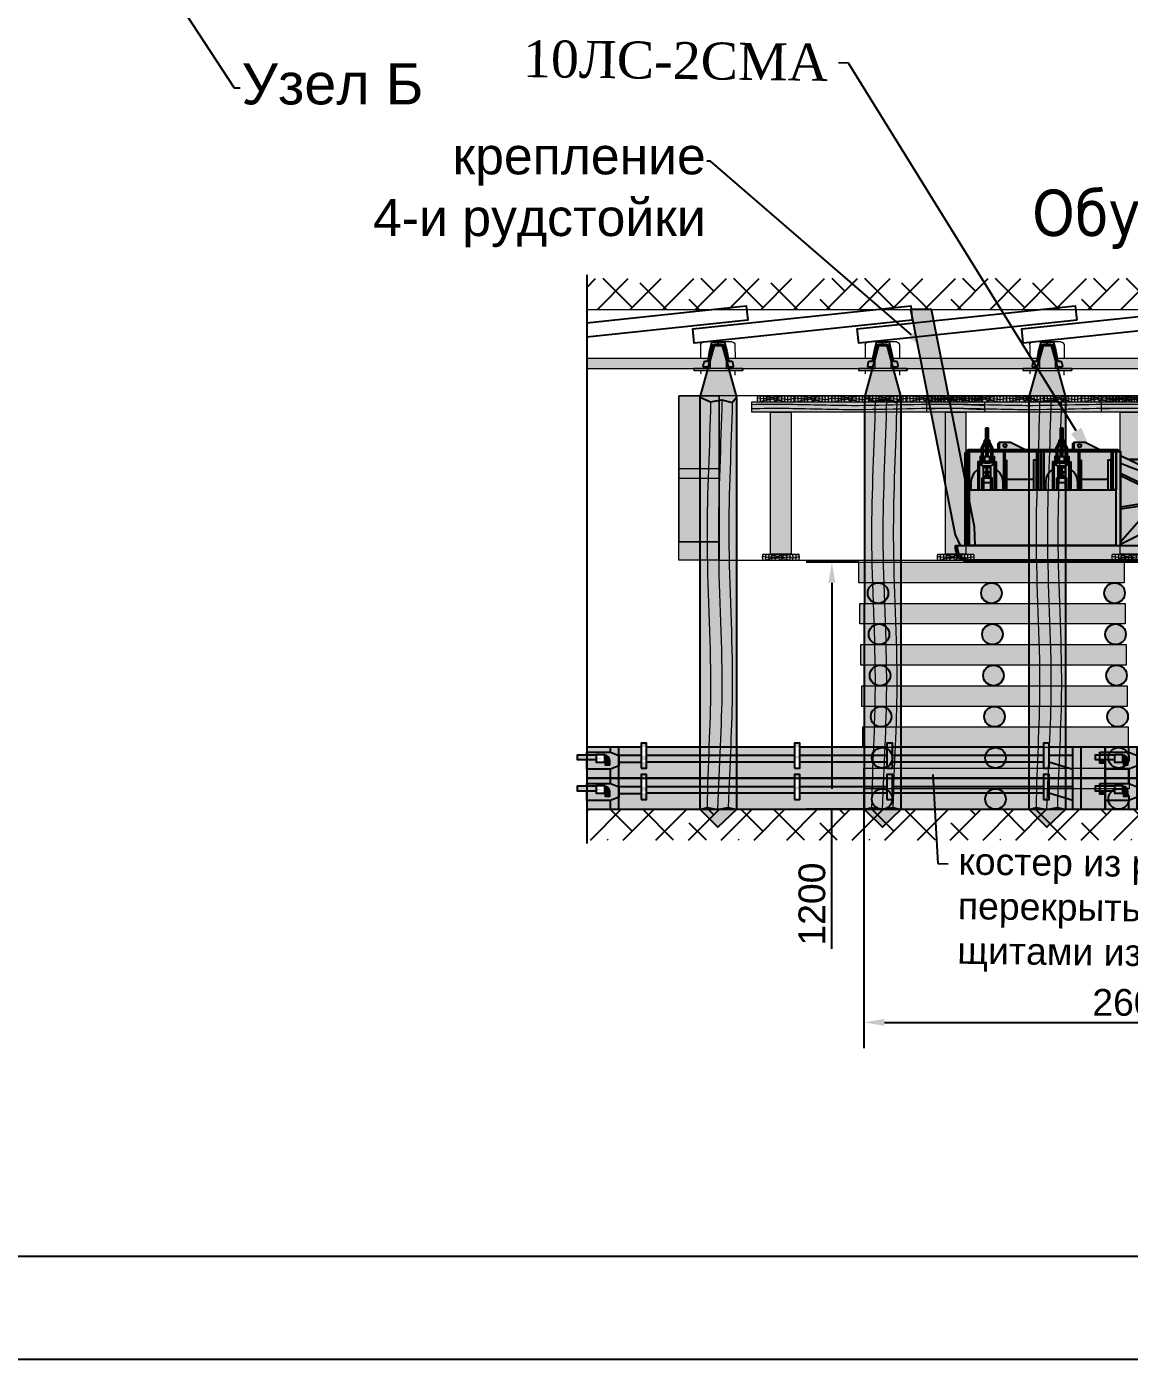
# Model space of a CAD drawing. Header units: inches. Extents: x 523 to 1492, y 69 to 539.
# Drawn here: x 706.3 to 759.9, y 90.3 to 155 of the extents above; entities that cross this region are included whole.
import ezdxf
from ezdxf import colors
from ezdxf.entities.mleader import LeaderData, LeaderLine
from ezdxf.math import Vec2, Vec3

# ---------------------------------------------------------------- set-up
doc = ezdxf.new("R2010")
doc.units = ezdxf.units.IN
doc.header["$MEASUREMENT"] = 0
doc.linetypes.add('ACAD_ISO10W100', pattern=[18, 12, -3, 0, -3])
doc.styles.get("Standard").update_dxf_attribs({"font": 'arial.ttf'})
doc.styles.add('стиль', font='tahoma.ttf')
doc.dimstyles.new('ISO-25', dxfattribs={"dimtxt": 2.5, "dimasz": 2.5, "dimexe": 1.25, "dimexo": 0, "dimtad": 1, "dimdec": 0, "dimtxsty": 'Standard', "dimcen": 2.5, "dimadec": 0, "dimazin": 0, "dimtfac": 1, "dimtdec": 0, "dimtmove": 0, "dimatfit": 3, "dimfxl": 0, "dimarcsym": 0})

# ---------------------------------------------------------------- blocks, each defined once
blk = doc.blocks.new('Доска S - 180')
at = {"linetype": 'ByBlock', "lineweight": 15}
h = blk.add_hatch(color=254, dxfattribs=at)
edge = h.paths.add_edge_path()
edge.add_line((1818.906, -3796.897), (1820.681, -3796.897))
edge.add_arc((1819.794, -3797.047), 0.9, -9.59407, 9.59407, ccw=False)
edge.add_line((1820.681, -3797.197), (1818.906, -3797.197))
edge.add_arc((1819.794, -3797.047), 0.9, 170.40593, 189.59407, ccw=False)
at = {"color": 7, "linetype": 'ByBlock', "lineweight": 15}
for p, q in [((1818.906, -3796.897), (1820.681, -3796.897)), ((1818.906, -3797.197), (1820.681, -3797.197))]:
    blk.add_line(p, q, dxfattribs=at)
for points in [[(1818.895, -3796.992), (1819.11, -3797.038), (1819.292, -3797.021), (1819.492, -3797.047), (1819.794, -3797.047), (1819.897, -3797.06), (1820.095, -3797.035), (1820.386, -3797.078), (1820.693, -3797.016)], [(1820.223, -3796.897), (1820.116, -3796.94), (1819.952, -3796.97), (1819.855, -3797.025), (1819.794, -3797.047), (1819.661, -3797.072), (1819.546, -3797.103), (1819.341, -3797.092), (1819.206, -3797.152), (1819.058, -3797.197)], [(1819.238, -3796.897), (1819.398, -3796.949), (1819.641, -3796.991), (1819.794, -3797.047), (1819.909, -3797.109), (1820.05, -3797.135), (1820.224, -3797.195)]]:
    blk.add_lwpolyline(points, dxfattribs=at)
blk.add_circle((1819.794, -3797.047), 0.104, dxfattribs=at)
for radius, start, end in [(0.9, 170.40593, 189.59407), (0.751, 168.48065, 191.51935), (0.593, 165.35276, 194.64724), (0.455, 160.74033, 199.25967), (0.302, 150.211, 209.789), (0.302, 330.211, 29.789), (0.455, 340.74033, 19.25967), (0.593, 345.35276, 14.64724), (0.751, 348.48065, 11.51935), (0.9, 350.40593, 9.59407)]:
    blk.add_arc((1819.794, -3797.047), radius, start, end, dxfattribs=at)
blk = doc.blocks.new('Стойка 100 - 690')
at = {"linetype": 'ByBlock', "lineweight": 15}
blk.add_hatch(color=252, dxfattribs=at).paths.add_polyline_path([(1818.197, -3816.387), (1819.197, -3816.387), (1819.197, -3823.287), (1818.197, -3823.287)])
at = {"color": 7, "linetype": 'ByBlock', "lineweight": 15}
blk.add_lwpolyline([(1818.197, -3816.387), (1819.197, -3816.387), (1819.197, -3823.287), (1818.197, -3823.287), (1818.197, -3816.387)], dxfattribs=at)
blk = doc.blocks.new('Ш.Брус 1.1м')
at = {"linetype": 'ByBlock', "lineweight": 15}
blk.add_hatch(color=253, dxfattribs=at).paths.add_polyline_path([(1947.301, -3883.717), (1958.609, -3883.717), (1958.609, -3884.217), (1947.301, -3884.217)])
at = {"color": 7, "linetype": 'ByBlock', "lineweight": 15}
blk.add_lwpolyline([(1947.301, -3883.717), (1958.609, -3883.717), (1958.609, -3884.217), (1947.301, -3884.217)], close=True, dxfattribs=at)
for points in [[(1947.301, -3883.837), (1947.836, -3883.832), (1949.443, -3883.815), (1952.87, -3883.956), (1956.104, -3883.764), (1958.268, -3883.867), (1958.609, -3883.884)], [(1947.301, -3884.035), (1947.836, -3884.029), (1949.443, -3884.013), (1952.87, -3884.154), (1956.104, -3883.962), (1958.268, -3884.065), (1958.609, -3884.081)]]:
    blk.add_open_spline(points, degree=3, knots=[0, 0, 0, 0, 1.604, 4.82107, 10.284551, 11.308034, 11.308034, 11.308034, 11.308034], dxfattribs=at)
blk = doc.blocks.new('Дорожка')
at = {"color": 7, "linetype": 'ByBlock', "lineweight": 15}
for name, p in [('Доска S - 180', (128.661, -86.52)), ('Доска S - 180', (130.487, -86.52)), ('Доска S - 180', (132.287, -86.52)), ('Доска S - 180', (134.112, -86.52)), ('Доска S - 180', (135.937, -86.52)), ('Доска S - 180', (137.762, -86.52)), ('Ш.Брус 1.1м', (0, 0)), ('Стойка 100 - 690', (130.008, -67.83)), ('Стойка 100 - 690', (138.508, -67.83)), ('Доска S - 180', (128.911, -94.22)), ('Доска S - 180', (137.411, -94.22))]:
    blk.add_blockref(name, p, dxfattribs=at)
blk = doc.blocks.new('Уголь')
at = {"linetype": 'ByBlock', "lineweight": 15}
for color, points in [(7, [(1943.499, -3883.417), (1945.455, -3883.417), (1945.455, -3891.417), (1943.499, -3891.417)]), (0, [(1943.499, -3883.417), (1945.455, -3883.417), (1945.455, -3886.965), (1943.499, -3886.965)]), (0, [(1943.499, -3887.417), (1945.455, -3887.417), (1945.455, -3890.512), (1943.499, -3890.512)])]:
    blk.add_hatch(color=color, dxfattribs=at).paths.add_polyline_path(points)
at = {"color": 7, "linetype": 'ByBlock', "lineweight": 15}
for points in [[(1945.455, -3883.417), (1943.499, -3883.417), (1943.499, -3890.512), (1945.455, -3890.512)], [(1943.499, -3883.417), (1945.455, -3883.417), (1945.455, -3891.417), (1943.499, -3891.417)], [(1943.499, -3883.417), (1945.455, -3883.417), (1945.455, -3886.965), (1943.499, -3886.965)], [(1943.499, -3887.417), (1945.455, -3887.417), (1945.455, -3890.512), (1943.499, -3890.512)]]:
    blk.add_lwpolyline(points, close=True, dxfattribs=at)
blk = doc.blocks.new('Низ окно лавы в штреке')
at = {"color": 7, "linetype": 'ByBlock', "lineweight": 15}
blk.add_lwpolyline([(2069.868, -3813.028), (2005.964, -3813.028), (2005.964, -3821.028), (2069.868, -3821.028)], dxfattribs=at)
for name, p in [('Уголь', (60.509, 70.389)), ('Дорожка', (60.259, 70.389)), ('Доска S - 180', (197.42, -16.131)), ('Доска S - 180', (199.245, -16.131)), ('Доска S - 180', (201.045, -16.131)), ('Доска S - 180', (202.871, -16.131)), ('Доска S - 180', (204.696, -16.131)), ('Доска S - 180', (205.92, -16.131)), ('Доска S - 180', (206.521, -16.131)), ('Ш.Брус 1.1м', (68.759, 70.389)), ('Ш.Брус 1.1м', (77.259, 70.389)), ('Стойка 100 - 690', (198.767, 2.559)), ('Стойка 100 - 690', (207.267, 2.559)), ('Доска S - 180', (197.67, -23.831)), ('Доска S - 180', (206.17, -23.831)), ('Доска S - 180', (206.17, -23.831))]:
    blk.add_blockref(name, p, dxfattribs=at)
blk = doc.blocks.new('ско670')
for points in [[(109432.7, 1422.7), (110004.9, 1564.9), (110017, 1516.4), (109444.8, 1374)], [(109304, 1390.7), (109876.3, 1532.9), (109888.3, 1484.4), (109316.1, 1342)]]:
    blk.add_hatch(color=7).paths.add_polyline_path(points)
at = {"lineweight": 15}
blk.add_hatch(color=7, dxfattribs=at).paths.add_polyline_path([(109165.6, 1294.3), (109163.3, 1303.8), (109393.9, 1361.4), (109396.3, 1352)])
for p, q in [((109304, 1390.7), (110005.2, 1565.1)), ((110005.2, 1565.1), (110017.3, 1516.4)), ((109316.1, 1342), (110017.3, 1516.5)), ((109311.4, 1474.8), (109178.4, 1441.6)), ((109329.6, 1463.9), (109345.3, 1401.1)), ((109393.9, 1361.4), (109163.3, 1303.8)), ((109167.5, 1423.4), (109183.2, 1360.6)), ((109304, 1390.7), (109316.1, 1342)), ((109163.3, 1303.8), (109165.6, 1294.3)), ((109165.6, 1294.3), (109396.3, 1352)), ((109197.8, 1302.4), (109201.8, 1286.5)), ((109360.1, 1340), (109364.2, 1321.7))]:
    blk.add_line(p, q, dxfattribs=at)
at = {"color": 7, "linetype": 'ACAD_ISO10W100'}
blk.add_line((109396.3, 1352), (109394.1, 1361.5), dxfattribs=at)
at = {"lineweight": 15, "extrusion": (0, 0, -1)}
for centre, major_axis, start_param, end_param in [((109182.1, 1427.1), (-12.3, 8.5), 5.43291, 7.003706), ((109315, 1460.3), (8.5, 12.3), -0.850275, 0.720521)]:
    blk.add_ellipse(centre, major_axis=major_axis, ratio=1, start_param=start_param, end_param=end_param, dxfattribs=at)
blk = doc.blocks.new('СВП')
at = {"color": 0}
blk.add_line((95935.3, -86122.5), (95935.3, -86100.2), dxfattribs=at)
blk.add_lwpolyline([(95882.7, -85996.1), (95869.9, -85996.1, 0.472988), (95865.5, -86001.5), (95869.3, -86020.7, 0.357785), (95873.7, -86024.4), (95883.9, -86024.4, -0.35919), (95888.3, -86028), (95897.5, -86075.5, 0.01414), (95897.5, -86075.8), (95907.6, -86115.7, 0.343306), (95912, -86119.1), (95964.4, -86119.1, 0.342909), (95968.7, -86115.7), (95979.4, -86073.7), (95988.4, -86028.3, -0.358206), (95992.8, -86024.7), (96002.9, -86024.7, 0.354907), (96007.3, -86021.1), (96011.3, -86001.9, 0.476116), (96007, -85996.5), (95994.1, -85996.5, 0.357522), (95986.2, -86003), (95971.9, -86074.4), (95964.8, -86100.4, -0.338079), (95957, -86106.3), (95919.5, -86106.3, -0.340005), (95911.6, -86100.3), (95904.8, -86074.6, -0.016215), (95904.7, -86074.3), (95890.6, -86002.6, 0.358196)], format="xyb", close=True, dxfattribs=at)
blk = doc.blocks.new('Рама смеш.крепи')
at = {"linetype": 'ByBlock', "lineweight": 15}
blk.add_hatch(color=7, dxfattribs=at).paths.add_polyline_path([(29.788, 275.042), (30.164, 275.042), (30.858, 272.533), (30.858, 252.495), (29.958, 251.631), (29.09, 252.495), (29.098, 272.533)])
at = {"color": 22}
for points in [[(29.788, 275.042), (30.164, 275.042), (30.858, 272.533), (30.858, 252.495), (29.958, 251.631), (29.09, 252.495), (29.098, 272.533), (29.788, 275.042), (29.788, 275.042)], [(29.098, 272.533), (29.601, 272.302), (30.152, 272.399), (30.655, 272.279), (30.858, 272.533)], [(29.09, 252.495), (29.428, 252.578), (29.941, 252.495), (30.464, 252.593), (30.858, 252.495)]]:
    blk.add_lwpolyline(points, dxfattribs=at)
at = {"color": 22, "linetype": 'ByBlock', "lineweight": 15}
for points, knots in [([(29.601, 272.302), (29.558, 270.115), (29.273, 265.485), (29.75, 258.974), (29.465, 254.656), (29.428, 252.578)], [12.360553, 12.360553, 12.360553, 12.360553, 25.486519, 40.149941, 51.424788, 51.424788, 51.424788, 51.424788]), ([(30.152, 272.399), (30.108, 270.18), (29.824, 265.517), (30.301, 258.974), (30.016, 254.656), (29.941, 252.495)], [12.447798, 12.447798, 12.447798, 12.447798, 25.767042, 40.430464, 51.705311, 51.705311, 51.705311, 51.705311]), ([(30.655, 272.279), (30.605, 270.1), (30.338, 265.477), (30.808, 258.974), (30.524, 254.656), (30.464, 252.593)], [12.94886, 12.94886, 12.94886, 12.94886, 26.028816, 40.692238, 51.967085, 51.967085, 51.967085, 51.967085])]:
    blk.add_open_spline(points, degree=3, knots=knots, dxfattribs=at)
at = {"color": 7, "xscale": 0.009999525511908969, "yscale": 0.009999525511908969, "zscale": 0.009999525511908969, "rotation": 346.0000000448461}
blk.add_blockref('ско670', (-1033.523, 525.348), dxfattribs=at)
at = {"xscale": -0.009999999999990905, "yscale": 0.009999999999990905, "zscale": 0.01, "rotation": 180}
blk.add_blockref('СВП', (-929.407, -585.97), dxfattribs=at)
blk = doc.blocks.new('10ЛС - 4')
blk.add_hatch(color=253).paths.add_polyline_path([(503.5, 232.4), (549.9, 232.4), (549.9, 684.1), (559.3, 684.1), (559.3, 690.2), (563.4, 690.2), (563.4, 698.4), (629.6, 698.4), (629.6, 708), (644.6, 734.9), (644.6, 745.5), (650.3, 745.5), (650.3, 803.7), (662, 803.7), (662, 745.5), (667.7, 745.5), (667.7, 734.9), (682.6, 708), (682.6, 698.4), (710.2, 698.4), (710.2, 728.9), (716.8, 728.9), (716.8, 735.5), (771, 735.5), (845.3, 698.4), (992.6, 698.4), (992.6, 708), (1007.5, 734.9), (1007.5, 745.5), (1013.2, 745.5), (1013.2, 803.7), (1024.9, 803.7), (1024.9, 745.5), (1030.6, 745.5), (1030.6, 734.9), (1045.5, 708), (1045.5, 698.4), (1073.1, 698.4), (1073.1, 728.9), (1079.7, 728.9), (1079.7, 735.5), (1133.9, 735.5), (1208.2, 698.4), (1293.5, 698.4), (1293.5, 690.2), (1304.8, 690.2), (1304.8, 670.8), (1345.5, 651.2), (1434.5, 651.2), (1434.5, 633.1), (1501.5, 633.1), (1501.5, 642), (1535.3, 642), (1535.3, 599.6), (1549.1, 588.8), (1583.1, 588.8), (1583.1, 597.1), (1569.6, 597.1), (1569.6, 691.9), (1717.7, 691.9), (1717.7, 597.1), (1932.2, 597.1), (1946.9, 595.5), (1956.7, 592.5), (1965.9, 588), (1975.9, 580.9), (1983.7, 573), (1988.3, 566.8), (1992.2, 559.9), (1996, 550.6), (1998.4, 540.3), (1999.2, 530.2), (1999.2, 380.6), (1997.4, 365.3), (1994.7, 356.7), (1989.1, 345.3), (1983.7, 337.8), (1979.5, 333.3), (1970.8, 325.9), (1964.5, 322), (1957.4, 318.6), (1947.5, 315.4), (1938.7, 314), (1932.2, 313.6), (1852.9, 313.6), (1852.9, 303.8), (1862.6, 303.8), (1862.6, 232.4), (2003.5, 232.4), (2003.5, 222.3), (2002.7, 211.8), (2000.2, 201.1), (1996.5, 191.7), (1992, 183.8), (1982.8, 172.5), (1977.1, 167.3), (1965.2, 159.6), (1956, 155.7), (1941.2, 152.3), (1933, 151.8), (573.9, 151.8), (561.1, 153), (549.5, 156.2), (537.7, 161.8), (529.2, 167.8), (520.3, 176.6), (513.3, 186.4), (507.7, 198.2), (504.2, 211.8), (503.5, 222.3)])
for p, q in [((643.2, 665), (669.3, 665)), ((1006.1, 665), (1032.3, 665)), ((643.2, 643.4), (669.3, 643.4)), ((1006.1, 643.4), (1032.3, 643.4)), ((1304.8, 633.4), (1514.1, 552.1)), ((1304.8, 584.4), (1514.1, 485)), ((1518.4, 607.8), (1518.4, 303.2)), ((1535.3, 599.6), (1535.3, 311.2)), ((1867, 597.1), (1867, 313.6)), ((578.2, 504.2), (578.2, 540.1)), ((639.4, 561.6), (673.7, 561.6)), ((639.4, 539.6), (673.7, 539.6)), ((734.1, 504.2), (734.1, 540.1)), ((941.1, 504.2), (941.1, 540.1)), ((1002.3, 561.6), (1036.6, 561.6)), ((1002.3, 539.6), (1036.6, 539.6)), ((1097, 504.2), (1097, 540.1)), ((1304.8, 572.6), (1514.1, 473.2)), ((1514.1, 452.7), (1304.8, 420.1)), ((1514.1, 441.4), (1304.8, 408.9)), ((1467.3, 434.1), (1304.8, 248.8)), ((1622.2, 296.8), (1671.5, 232.4)), ((1790.6, 296.8), (1741.3, 232.4)), ((503.5, 232.4), (2003.5, 232.4))]:
    blk.add_line(p, q)
for points in [[(503.5, 232.4), (549.9, 232.4), (549.9, 684.1), (559.3, 684.1), (559.3, 690.2), (563.4, 690.2), (563.4, 698.4), (629.6, 698.4), (629.6, 708), (644.6, 734.9), (644.6, 745.5), (650.3, 745.5), (650.3, 803.7), (662, 803.7), (662, 745.5), (667.7, 745.5), (667.7, 734.9), (682.6, 708), (682.6, 698.4), (710.2, 698.4), (710.2, 728.9), (716.8, 728.9), (716.8, 735.5), (771, 735.5), (845.3, 698.4), (992.6, 698.4), (992.6, 708), (1007.5, 734.9), (1007.5, 745.5), (1013.2, 745.5), (1013.2, 803.7), (1024.9, 803.7), (1024.9, 745.5), (1030.6, 745.5), (1030.6, 734.9), (1045.5, 708), (1045.5, 698.4), (1073.1, 698.4), (1073.1, 728.9), (1079.7, 728.9), (1079.7, 735.5), (1133.9, 735.5), (1208.2, 698.4), (1293.5, 698.4), (1293.5, 690.2), (1304.8, 690.2), (1304.8, 670.8), (1345.5, 651.2), (1434.5, 651.2), (1434.5, 633.1), (1501.5, 633.1), (1501.5, 642), (1535.3, 642), (1535.3, 599.6), (1549.1, 588.8), (1583.1, 588.8), (1583.1, 597.1), (1569.6, 597.1), (1569.6, 691.9), (1717.7, 691.9), (1717.7, 597.1), (1932.2, 597.1), (1946.9, 595.5), (1956.7, 592.5), (1965.9, 588), (1975.9, 580.9), (1983.7, 573), (1988.3, 566.8), (1992.2, 559.9), (1996, 550.6), (1998.4, 540.3), (1999.2, 530.2), (1999.2, 380.6), (1997.4, 365.3), (1994.7, 356.7), (1989.1, 345.3), (1983.7, 337.8), (1979.5, 333.3), (1970.8, 325.9), (1964.5, 322), (1957.4, 318.6), (1947.5, 315.4), (1938.7, 314), (1932.2, 313.6), (1852.9, 313.6), (1852.9, 303.8), (1862.6, 303.8), (1862.6, 232.4), (2003.5, 232.4), (2003.5, 222.3), (2002.7, 211.8), (2000.2, 201.1), (1996.5, 191.7), (1992, 183.8), (1982.8, 172.5), (1977.1, 167.3), (1965.2, 159.6), (1956, 155.7), (1941.2, 152.3), (1933, 151.8), (573.9, 151.8), (561.1, 153), (549.5, 156.2), (537.7, 161.8), (529.2, 167.8), (520.3, 176.6), (513.3, 186.4), (507.7, 198.2), (504.2, 211.8), (503.5, 222.3), (503.5, 232.4)], [(662, 698.4), (662, 803.7), (650.3, 803.7), (650.3, 698.4)], [(1024.9, 698.4), (1024.9, 803.7), (1013.2, 803.7), (1013.2, 698.4)], [(650.3, 745.5), (644.6, 745.5), (644.6, 734.9), (629.6, 708), (629.6, 698.4)], [(636.7, 698.4), (636.7, 706.2), (650.3, 729.2)], [(662, 745.5), (667.7, 745.5), (667.7, 734.9), (682.6, 708), (682.6, 698.4)], [(675.5, 698.4), (675.5, 706.2), (662, 729.2)], [(716.8, 698.4), (716.8, 728.9), (710.2, 728.9), (710.2, 698.4)], [(716.8, 698.4), (716.8, 735.5), (771, 735.5), (845.3, 698.4)], [(1013.2, 745.5), (1007.5, 745.5), (1007.5, 734.9), (992.6, 708), (992.6, 698.4)], [(999.7, 698.4), (999.7, 706.2), (1013.2, 729.2)], [(1024.9, 745.5), (1030.6, 745.5), (1030.6, 734.9), (1045.5, 708), (1045.5, 698.4)], [(1038.4, 698.4), (1038.4, 706.2), (1024.9, 729.2)], [(1079.7, 698.4), (1079.7, 728.9), (1073.1, 728.9), (1073.1, 698.4)], [(1079.7, 698.4), (1079.7, 735.5), (1133.9, 735.5), (1208.2, 698.4)], [(559.3, 232.4), (559.3, 684.1), (549.9, 684.1), (549.9, 232.4)], [(559.3, 232.4), (559.3, 690.2), (568.8, 690.2), (568.8, 232.4)], [(568.1, 232.4), (568.1, 690.2), (1304.8, 690.2), (1304.8, 232.4)], [(622.2, 666.4), (643.2, 666.4), (643.2, 635.1), (656.3, 635.1)], [(656.3, 635.1), (643.2, 635.1), (643.2, 666.4), (622.2, 666.4), (622.2, 629.1), (639.4, 618.9), (673.1, 619)], [(629.6, 690.2), (629.6, 635.1), (636.7, 635.1), (636.7, 690.2)], [(656.3, 635.1), (669.3, 635.1), (669.3, 666.4), (690.3, 666.4), (690.3, 629.1), (673.1, 618.9), (639.4, 619)], [(650.3, 690.2), (650.3, 665), (662, 665), (662, 690.2)], [(682.6, 690.2), (682.6, 635.1), (675.5, 635.1), (675.5, 690.2)], [(922.2, 504.2), (922.2, 690.2), (931.7, 690.2), (931.7, 504.2)], [(985.2, 666.4), (1006.1, 666.4), (1006.1, 635.1), (1019.2, 635.1)], [(1019.2, 635.1), (1006.1, 635.1), (1006.1, 666.4), (985.2, 666.4), (985.2, 629.1), (1002.3, 618.9), (1036, 619)], [(992.6, 690.2), (992.6, 635.1), (999.7, 635.1), (999.7, 690.2)], [(1019.2, 635.1), (1032.3, 635.1), (1032.3, 666.4), (1053.2, 666.4), (1053.2, 629.1), (1036, 618.9), (1002.3, 619)], [(1013.2, 690.2), (1013.2, 665), (1024.9, 665), (1024.9, 690.2)], [(1045.5, 690.2), (1045.5, 635.1), (1038.4, 635.1), (1038.4, 690.2)], [(1283.4, 504.2), (1283.4, 690.2), (1304.8, 690.2), (1304.8, 232.4)], [(1304.8, 670.8), (1514.9, 569.4)], [(1549.1, 588.8), (1535.3, 599.6), (1535.3, 642), (1501.5, 642), (1501.5, 633.1), (1434.5, 633.1), (1434.5, 651.2), (1345.5, 651.2)], [(619.2, 504.2), (619.2, 640.4), (611.1, 640.4), (611.1, 504.2)], [(639.4, 504.2), (639.4, 619), (673.7, 619), (673.7, 504.2)], [(653, 593.4), (653, 608.3), (650.3, 612), (639.4, 612)], [(659.2, 593.4), (659.2, 608.3), (661.9, 612), (672.9, 612)], [(693, 504.2), (693, 640.4), (701.2, 640.4), (701.2, 504.2)], [(982.1, 504.2), (982.1, 640.4), (974, 640.4), (974, 504.2)], [(1002.3, 504.2), (1002.3, 619), (1036.6, 619), (1036.6, 504.2)], [(1016, 593.4), (1016, 608.3), (1013.2, 612), (1002.3, 612)], [(1022.1, 593.4), (1022.1, 608.3), (1024.9, 612), (1035.8, 612)], [(1055.9, 504.2), (1055.9, 640.4), (1064.1, 640.4), (1064.1, 504.2)], [(1518.4, 642), (1518.4, 607.8), (1514.1, 607.8), (1514.1, 303.2)], [(578.2, 540.1), (578.2, 504.2)], [(632.3, 504.2), (632.3, 560.6), (639.4, 560.6), (639.4, 504.2)], [(680.8, 504.2), (680.8, 560.6), (673.7, 560.6), (673.7, 504.2)], [(751.6, 559.8), (755.9, 555.9), (877.1, 555.9)], [(881.4, 559.8), (877.1, 555.9), (877.1, 555.9)], [(941.1, 540.1), (941.1, 504.2)], [(995.2, 504.2), (995.2, 560.6), (1002.3, 560.6), (1002.3, 504.2)], [(1043.7, 504.2), (1043.7, 560.6), (1036.6, 560.6), (1036.6, 504.2)], [(1114.5, 559.8), (1118.8, 555.9), (1240, 555.9)], [(1244.3, 559.8), (1240, 555.9), (1240, 555.9)], [(1549.1, 322), (1535.3, 311.2), (1535.3, 268.7), (1518.4, 268.7), (1518.4, 303.2), (1514.1, 303.2), (1514.1, 340.9), (1304.8, 237.4)], [(1550.2, 232.4), (1550.2, 303.8), (1601.7, 303.8), (1601.7, 313.6), (1583.1, 313.6), (1583.1, 322), (1549.1, 322), (1535.3, 311.2), (1535.3, 268.7), (1518.4, 268.7), (1518.4, 303.2), (1514.1, 303.2), (1514.1, 340.9), (1304.8, 237.4), (1304.8, 232.4), (1550.2, 232.4)], [(1622.2, 303.8), (1622.2, 296.8), (1562.4, 296.8), (1557.1, 292.1), (1557.1, 232.4), (1550.2, 232.4), (1550.2, 303.8), (1622.2, 303.8)], [(1790.6, 303.8), (1790.6, 296.8), (1850.4, 296.8), (1855.7, 292.1), (1855.7, 232.4), (1862.6, 232.4), (1862.6, 303.8), (1790.6, 303.8)]]:
    blk.add_lwpolyline(points)
for points in [[(563.4, 690.2), (930.6, 690.2), (930.6, 698.4), (563.4, 698.4)], [(744.2, 690.2), (736.3, 690.2), (736.3, 504.2), (744.2, 504.2)], [(744.2, 648.7), (751.6, 648.7), (751.6, 504.2), (744.2, 504.2)], [(896.2, 648.7), (881.4, 648.7), (881.4, 504.2), (896.2, 504.2)], [(906.2, 690.2), (896.2, 690.2), (896.2, 504.2), (906.2, 504.2)], [(918.8, 690.2), (906.2, 690.2), (906.2, 504.2), (918.8, 504.2)], [(926.4, 690.2), (1293.5, 690.2), (1293.5, 698.4), (926.4, 698.4)], [(1107.1, 690.2), (1099.2, 690.2), (1099.2, 504.2), (1107.1, 504.2)], [(1107.1, 648.7), (1114.5, 648.7), (1114.5, 504.2), (1107.1, 504.2)], [(1259.1, 648.7), (1244.3, 648.7), (1244.3, 504.2), (1259.1, 504.2)], [(1269.1, 690.2), (1259.1, 690.2), (1259.1, 504.2), (1269.1, 504.2)], [(1283.4, 504.2), (1269.1, 504.2), (1269.1, 690.2), (1283.4, 690.2)], [(1717.7, 597.1), (1569.6, 597.1), (1569.6, 691.9), (1717.7, 691.9)], [(646.5, 593.4), (665.8, 593.4), (665.8, 585.6), (646.5, 585.6)], [(650.4, 571.2), (661.8, 571.2), (661.8, 585.6), (650.4, 585.6)], [(1009.4, 593.4), (1028.7, 593.4), (1028.7, 585.6), (1009.4, 585.6)], [(1013.3, 571.2), (1024.7, 571.2), (1024.7, 585.6), (1013.3, 585.6)], [(1583.1, 588.8), (1549.1, 588.8), (1549.1, 322), (1583.1, 322)], [(1583.1, 597.1), (1867, 597.1), (1867, 565.3), (1583.1, 565.3)], [(1800.8, 607.4), (1770.7, 607.4), (1770.7, 597.1), (1800.8, 597.1)], [(646.5, 561.6), (665.8, 561.6), (665.8, 571.2), (646.5, 571.2)], [(1009.4, 561.6), (1028.7, 561.6), (1028.7, 571.2), (1009.4, 571.2)], [(1583.1, 565.3), (1867, 565.3), (1867, 533.6), (1583.1, 533.6)], [(1583.1, 533.6), (1867, 533.6), (1867, 501.8), (1583.1, 501.8)], [(568.8, 504.2), (1283.2, 504.2), (1283.2, 232.4), (568.8, 232.4)], [(1583.1, 501.8), (1867, 501.8), (1867, 470), (1583.1, 470)], [(1583.1, 438.3), (1867, 438.3), (1867, 406.5), (1583.1, 406.5)], [(1583.1, 406.5), (1867, 406.5), (1867, 374.7), (1583.1, 374.7)], [(1583.1, 374.7), (1867, 374.7), (1867, 342.9), (1583.1, 342.9)], [(1601.7, 326.7), (1852.9, 326.7), (1852.9, 303.8), (1601.7, 303.8)], [(1862.6, 303.8), (1550.2, 303.8), (1550.2, 232.4), (1862.6, 232.4)], [(1859.2, 232.4), (1550.2, 232.4), (1550.2, 232.4), (1859.2, 232.4)]]:
    blk.add_lwpolyline(points, close=True)
for points in [[(1852.9, 313.6), (1932.2, 313.6, 0.414214), (1999.2, 380.6), (1999.2, 530.2, 0.414214), (1932.2, 597.1), (1583.1, 597.1), (1583.1, 313.6), (1601.7, 313.6)], [(1933, 151.8), (573.9, 151.8, -0.414214), (503.5, 222.3), (503.5, 232.4)], [(1933, 161.2), (573.9, 161.2, -0.414214), (512.8, 222.3), (512.8, 232.4)], [(2003.5, 232.4), (2003.5, 222.3, -0.414214), (1933, 151.8), (1933, 151.8)], [(1994.1, 232.4), (1994.1, 222.3, -0.414214), (1933, 161.2), (1933, 161.2)]]:
    blk.add_lwpolyline(points, format="xyb")
for centre, radius in [((743.7, 718), 8.46), ((1106.6, 718), 8.46), ((1785.8, 619.6), 12.1)]:
    blk.add_circle(centre, radius)
for centre, radius, start, end in [((654.3, 540.1), 76.1, 124.80696, 180), ((658, 540.1), 76.1, 0, 55.19304), ((1017.2, 540.1), 76.1, 124.80696, 180), ((1020.9, 540.1), 76.1, 0, 55.19304), ((1785.8, 619.6), 21.4, 314.58825, 225.03412)]:
    blk.add_arc(centre, radius, start, end)
blk = doc.blocks.new('*D309')
at = {"color": 0, "linetype": 'ByBlock', "lineweight": -2}
for p, q in [((746.987, 118.506), (746.987, 105.397)), ((773.245, 118.506), (773.245, 105.397)), ((747.987, 106.647), (772.245, 106.647))]:
    blk.add_line(p, q, dxfattribs=at)
at = {"color": 0, "linetype": 'ByBlock'}
for points in [[(747.987, 106.814), (747.987, 106.48), (746.987, 106.647)], [(772.245, 106.814), (772.245, 106.48), (773.245, 106.647)]]:
    blk.add_solid(points, dxfattribs=at)
at = {"layer": 'Defpoints', "color": 0, "linetype": 'ByBlock'}
for p in [(746.987, 118.506), (773.245, 118.506), (773.245, 106.647)]:
    blk.add_point(p, dxfattribs=at)
at = {"color": 0, "linetype": 'ByBlock', "lineweight": 15, "insert": (760.116, 107.611), "char_height": 1.3, "attachment_point": 5}
blk.add_mtext('2600', dxfattribs=at)
blk = doc.blocks.new('*D310')
at = {"color": 0, "linetype": 'ByBlock', "lineweight": -2}
for p, q in [((746.74, 129.016), (744.183, 129.016)), ((745.433, 128.016), (745.433, 118.006)), ((747.859, 117.006), (744.183, 117.006)), ((745.433, 110.219), (745.433, 117.006))]:
    blk.add_line(p, q, dxfattribs=at)
at = {"color": 0, "linetype": 'ByBlock'}
for points in [[(745.266, 128.016), (745.6, 128.016), (745.433, 129.016)], [(745.266, 118.006), (745.6, 118.006), (745.433, 117.006)]]:
    blk.add_solid(points, dxfattribs=at)
at = {"layer": 'Defpoints', "color": 0, "linetype": 'ByBlock'}
for p in [(746.74, 129.016), (745.433, 117.006), (747.859, 117.006)]:
    blk.add_point(p, dxfattribs=at)
at = {"color": 0, "linetype": 'ByBlock', "lineweight": 15, "insert": (744.469, 112.397), "char_height": 1.3, "attachment_point": 5, "rotation": 90}
blk.add_mtext('1200', dxfattribs=at)
blk = doc.blocks.new('Рештак С-53. б')
h = blk.add_hatch(color=7)
h.dxf.hatch_style = 1
h.paths.add_polyline_path([(3874.2, 925.6), (3900.4, 925.6), (3900.4, 1046.7), (3874.2, 1046.7)])
h.paths.add_polyline_path([(3112.4, 925.6), (3138.6, 925.6), (3138.6, 1046.7), (3112.4, 1046.7)])
h.paths.add_polyline_path([(2663.1, 925.6), (2689.3, 925.6), (2689.3, 1046.7), (2663.1, 1046.7)])
h.paths.add_polyline_path([(1916.3, 925.6), (1942.5, 925.6), (1942.5, 1046.7), (1916.3, 1046.7)])
h.paths.add_polyline_path([(4147.5, 1003.4), (4172.8, 1003.4), (4172.8, 950.5), (4147.5, 950.5)], flags=16)
h.paths.add_polyline_path([(1699.7, 992.8), (1738.4, 992.8), (1738.4, 954.2), (1699.7, 954.2)], flags=16)
edge = h.paths.add_edge_path()
edge.add_line((4147.5, 962.3), (4172.8, 962.3))
edge.add_line((4147.5, 991.6), (4172.8, 991.6))
edge.add_arc((1738.4, 963.4), 25.8, 0, 90)
edge.add_arc((1738.4, 963.4), 4, 0, 90)
edge.add_line((1742.4, 963.4), (1742.4, 941.6))
edge.add_line((1742.4, 941.6), (1764.2, 941.6))
edge.add_line((1764.2, 941.6), (1764.2, 963.4))
edge.add_line((4016.7, 877.1), (4016.7, 1028.3))
edge.add_line((4057.3, 877.1), (4057.3, 1028.3))
edge.add_line((1768.2, 1003.4), (1808.8, 987.2))
edge.add_line((1808.8, 987.2), (1808.8, 936.9))
edge.add_line((1808.8, 936.9), (1768.2, 920.6))
edge.add_line((1916.3, 953.2), (1808.8, 953.2))
edge.add_line((1652.8, 989.1), (1652.8, 1003.4))
edge.add_line((1652.8, 1003.4), (1768.2, 1003.4))
edge.add_line((1768.2, 920.6), (1652.8, 920.6))
edge.add_line((1652.8, 920.6), (1652.8, 967.4))
edge.add_line((1808.8, 877.1), (1808.8, 1028.3))
edge.add_line((1916.3, 1028.3), (1652.8, 1028.3))
edge.add_line((2663.1, 1028.3), (1942.5, 1028.3))
edge.add_line((3112.4, 1028.3), (2689.3, 1028.3))
edge.add_line((3874.2, 1028.3), (3138.6, 1028.3))
edge.add_line((4172.8, 1028.3), (3900.4, 1028.3))
edge.add_line((1768.2, 1003.4), (1768.2, 1028.3))
edge.add_line((1768.2, 877.1), (1768.2, 920.6))
edge.add_line((1652.8, 967.4), (1652.8, 877.1))
edge.add_line((1652.8, 1028.3), (1652.8, 989.1))
edge.add_line((1738.5, 989.1), (1738.4, 989.1))
edge.add_line((1699.7, 989.1), (1605.4, 989.1))
edge.add_line((1605.4, 989.1), (1605.4, 967.4))
edge.add_line((1605.4, 967.4), (1699.7, 967.4))
edge.add_line((1916.3, 987.2), (1808.8, 987.2))
edge.add_line((2663.1, 987.2), (1942.5, 987.2))
edge.add_line((3112.4, 987.2), (2689.3, 987.2))
edge.add_line((3874.2, 987.2), (3138.6, 987.2))
edge.add_line((4016.7, 987.2), (3900.4, 987.2))
edge.add_line((4172.8, 877.1), (4172.8, 1028.3))
edge.add_line((2663.1, 955.7), (1942.5, 955.7))
edge.add_line((3112.4, 955.7), (2689.3, 955.7))
edge.add_line((3874.2, 955.7), (3138.6, 955.7))
edge.add_line((4016.7, 920.1), (3899.9, 955.7))
edge.add_line((1652.8, 877.1), (4172.8, 877.1))
edge.add_line((4172.8, 877.1), (4172.8, 906.6))
h = blk.add_hatch(color=7)
h.dxf.hatch_style = 1
h.paths.add_polyline_path([(1699.7, 989.1), (1605.4, 989.1), (1605.4, 967.4), (1699.7, 967.4)])
h = blk.add_hatch(color=7)
h.dxf.hatch_style = 1
h.paths.add_polyline_path([(1768.2, 1028.3), (1652.8, 1028.3), (1652.8, 1003.4), (1768.2, 1003.4)])
h = blk.add_hatch(color=7)
h.dxf.hatch_style = 1
h.paths.add_polyline_path([(1808.8, 936.9), (1768.2, 920.6), (1768.2, 877.1), (1808.8, 877.1)])
h.paths.add_polyline_path([(1808.8, 1028.3), (1768.2, 1028.3), (1768.2, 1003.4), (1808.8, 987.2)])
h.paths.add_polyline_path([(1768.2, 920.6), (1652.8, 920.6), (1652.8, 877.1), (1768.2, 877.1)])
h.paths.add_polyline_path([(4016.7, 920.1), (3900.4, 955.5), (3900.4, 925.6), (3874.2, 925.6), (3874.2, 955.7), (3138.6, 955.7), (3138.6, 925.6), (3112.4, 925.6), (3112.4, 955.7), (2689.3, 955.7), (2689.3, 925.6), (2663.1, 925.6), (2663.1, 955.7), (1942.5, 955.7), (1942.5, 925.6), (1916.3, 925.6), (1916.3, 953.2), (1808.8, 953.2), (1808.8, 936.9), (1808.8, 877.1), (4016.7, 877.1)])
h.paths.add_polyline_path([(1916.3, 987.2), (1808.8, 987.2), (1808.8, 953.2), (1916.3, 953.2)])
h.paths.add_polyline_path([(1916.3, 1028.3), (1808.8, 1028.3), (1808.8, 987.2), (1916.3, 987.2)])
h.paths.add_polyline_path([(2663.1, 987.2), (1942.5, 987.2), (1942.5, 955.7), (2663.1, 955.7)])
h.paths.add_polyline_path([(2663.1, 1028.3), (1942.5, 1028.3), (1942.5, 987.2), (2663.1, 987.2)])
h.paths.add_polyline_path([(3112.4, 987.2), (2689.3, 987.2), (2689.3, 955.7), (3112.4, 955.7)])
h.paths.add_polyline_path([(3112.4, 1028.3), (2689.3, 1028.3), (2689.3, 987.2), (3112.4, 987.2)])
h.paths.add_polyline_path([(4016.7, 987.2), (3900.4, 987.2), (3900.4, 955.5), (4016.7, 920.1)])
h.paths.add_polyline_path([(3874.2, 987.2), (3138.6, 987.2), (3138.6, 955.7), (3874.2, 955.7)])
h.paths.add_polyline_path([(3874.2, 1028.3), (3138.6, 1028.3), (3138.6, 987.2), (3874.2, 987.2)])
h.paths.add_polyline_path([(4016.7, 1028.3), (3900.4, 1028.3), (3900.4, 987.2), (4016.7, 987.2)])
h.paths.add_polyline_path([(4057.3, 1028.3), (4016.7, 1028.3), (4016.7, 987.2), (4016.7, 877.1), (4057.3, 877.1)])
h.paths.add_polyline_path([(4172.8, 950.5), (4147.5, 950.5), (4147.5, 1003.4), (4172.8, 1003.4), (4172.8, 1028.3), (4057.3, 1028.3), (4057.3, 877.1), (4172.8, 877.1)])
h = blk.add_hatch(color=7)
h.dxf.hatch_style = 1
h.paths.add_polyline_path([(1808.8, 936.9), (1808.8, 987.2), (1768.2, 1003.4), (1652.8, 1003.4), (1652.8, 989.1), (1699.7, 989.1), (1699.7, 992.8), (1738.4, 992.8), (1738.4, 989.1, -0.414214), (1764.2, 963.4), (1764.2, 941.6), (1742.4, 941.6), (1742.4, 963.4, 0.414214), (1738.4, 967.4), (1738.4, 954.2), (1699.7, 954.2), (1699.7, 967.4), (1652.8, 967.4), (1652.8, 920.6), (1768.2, 920.6)])
h = blk.add_hatch(color=7)
h.dxf.hatch_style = 1
h.paths.add_polyline_path([(1738.4, 989.1), (1738.4, 967.4, -0.414214), (1742.4, 963.4), (1742.4, 941.6), (1764.2, 941.6), (1764.2, 963.4, 0.414214)])
for p, q in [((1652.8, 1028.3), (1652.8, 989.1)), ((1916.3, 1028.3), (1652.8, 1028.3)), ((1768.2, 1003.4), (1768.2, 1028.3)), ((1808.8, 877.1), (1808.8, 1028.3)), ((2663.1, 1028.3), (1942.5, 1028.3)), ((3112.4, 1028.3), (2689.3, 1028.3)), ((3874.2, 1028.3), (3138.6, 1028.3)), ((4172.8, 1028.3), (3900.4, 1028.3)), ((4016.7, 877.1), (4016.7, 1028.3)), ((4057.3, 877.1), (4057.3, 1028.3)), ((4147.5, 991.6), (4172.8, 991.6)), ((4172.8, 877.1), (4172.8, 1028.3)), ((1652.8, 967.4), (1652.8, 877.1)), ((1768.2, 877.1), (1768.2, 920.6)), ((4147.5, 962.3), (4172.8, 962.3))]:
    blk.add_line(p, q)
for points in [[(1916.3, 925.6), (1942.5, 925.6), (1942.5, 1046.7), (1916.3, 1046.7)], [(2663.1, 925.6), (2689.3, 925.6), (2689.3, 1046.7), (2663.1, 1046.7)], [(3112.4, 925.6), (3138.6, 925.6), (3138.6, 1046.7), (3112.4, 1046.7)], [(3874.2, 925.6), (3900.4, 925.6), (3900.4, 1046.7), (3874.2, 1046.7)], [(1699.7, 992.8), (1738.4, 992.8), (1738.4, 954.2), (1699.7, 954.2)], [(4147.5, 1003.4), (4172.8, 1003.4), (4172.8, 950.5), (4147.5, 950.5)]]:
    blk.add_lwpolyline(points, close=True)
for points in [[(1699.7, 989.1), (1605.4, 989.1), (1605.4, 967.4), (1699.7, 967.4)], [(1652.8, 989.1), (1652.8, 1003.4), (1768.2, 1003.4)], [(1738.5, 989.1), (1738.4, 989.1)], [(1768.2, 1003.4), (1808.8, 987.2), (1808.8, 936.9), (1768.2, 920.6)], [(1916.3, 987.2), (1808.8, 987.2)], [(2663.1, 987.2), (1942.5, 987.2)], [(3112.4, 987.2), (2689.3, 987.2)], [(3874.2, 987.2), (3138.6, 987.2)], [(4016.7, 987.2), (3900.4, 987.2)], [(1768.2, 920.6), (1652.8, 920.6), (1652.8, 967.4)], [(1742.4, 963.4), (1742.4, 941.6), (1764.2, 941.6), (1764.2, 963.4)], [(1916.3, 953.2), (1808.8, 953.2)], [(2663.1, 955.7), (1942.5, 955.7)], [(3112.4, 955.7), (2689.3, 955.7)], [(3874.2, 955.7), (3138.6, 955.7)], [(4016.7, 920.1), (3899.9, 955.7)], [(1652.8, 877.1), (1652.8, 877.1), (1652.8, 877.1), (1652.8, 877.1), (1652.8, 877.1), (4172.8, 877.1), (4172.8, 877.1), (4172.8, 877.1), (4172.8, 906.6)]]:
    blk.add_lwpolyline(points)
for radius in [25.8, 4]:
    blk.add_arc((1738.4, 963.4), radius, 0, 90)

msp = doc.modelspace()

# ---------------------------------------------------------------- hatches: boundary and pattern name
at = {"linetype": 'ACAD_ISO10W100'}
h = msp.add_hatch(dxfattribs=at)
h.set_pattern_fill('ANSI38', color=256, scale=9, style=0)
h.set_pattern_definition([(45, (2446.029, 553.4567), (-0.7954951, 0.7954951), []), (135, (2446.029, 553.4567), (-2.3864854, 0.7954951), [2.8125, -1.6875])])
h.paths.add_polyline_path([(733.517, 142.802), (733.517, 115.503), (806.893, 115.503), (806.893, 142.801)])
h.paths.add_polyline_path([(733.517, 141.302), (733.517, 117.004), (806.893, 117.004), (806.893, 141.302)])
for color, points in [(22, [(752.395, 129.822), (752.366, 130.734), (750.274, 141.302), (749.25, 141.302), (751.422, 130.352), (751.669, 129.822)]), (7, [(733.517, 138.931), (733.517, 138.429), (738.193, 138.427), (738.194, 138.927)]), (7, [(733.623, 138.931), (739.52, 138.926), (739.519, 138.426), (733.623, 138.429)])]:
    msp.add_hatch(color=color).paths.add_polyline_path(points)
at = {"linetype": 'ByBlock', "lineweight": 15}
for points in [[(746.74, 128.016), (746.74, 129.016), (759.643, 129.016), (759.643, 128.016)], [(746.789, 126.014), (746.789, 127.014), (759.692, 127.014), (759.692, 126.014)], [(746.839, 124.012), (746.839, 125.012), (759.742, 125.012), (759.742, 124.012)], [(746.888, 122.01), (746.888, 123.01), (759.791, 123.01), (759.791, 122.01)], [(746.938, 120.008), (746.938, 121.008), (759.841, 121.008), (759.841, 120.008)], [(746.987, 118.006), (746.987, 119.006), (759.89, 119.006), (759.89, 118.006)]]:
    msp.add_hatch(color=252, dxfattribs=at).paths.add_polyline_path(points)
h = msp.add_hatch(color=253)
edge = h.paths.add_edge_path()
edge.add_arc((747.677, 127.516), 0.5, 0, 360)
h = msp.add_hatch(color=253)
edge = h.paths.add_edge_path()
edge.add_arc((753.191, 127.516), 0.5, 0, 360)
h = msp.add_hatch(color=253)
edge = h.paths.add_edge_path()
edge.add_arc((759.178, 127.516), 0.5, 0, 360)
h = msp.add_hatch(color=253)
edge = h.paths.add_edge_path()
edge.add_arc((747.727, 125.514), 0.5, 0, 360)
h = msp.add_hatch(color=253)
edge = h.paths.add_edge_path()
edge.add_arc((753.241, 125.514), 0.5, 0, 360)
h = msp.add_hatch(color=253)
edge = h.paths.add_edge_path()
edge.add_arc((759.228, 125.514), 0.5, 0, 360)
h = msp.add_hatch(color=253)
edge = h.paths.add_edge_path()
edge.add_arc((747.776, 123.512), 0.5, 0, 360)
h = msp.add_hatch(color=253)
edge = h.paths.add_edge_path()
edge.add_arc((753.29, 123.512), 0.5, 0, 360)
h = msp.add_hatch(color=253)
edge = h.paths.add_edge_path()
edge.add_arc((759.277, 123.512), 0.5, 0, 360)
h = msp.add_hatch(color=253)
edge = h.paths.add_edge_path()
edge.add_arc((747.826, 121.51), 0.5, 0, 360)
h = msp.add_hatch(color=253)
edge = h.paths.add_edge_path()
edge.add_arc((753.34, 121.51), 0.5, 0, 360)
h = msp.add_hatch(color=253)
edge = h.paths.add_edge_path()
edge.add_arc((759.327, 121.51), 0.5, 0, 360)
h = msp.add_hatch(color=253)
edge = h.paths.add_edge_path()
edge.add_arc((747.875, 119.508), 0.5, 0, 360)
h = msp.add_hatch(color=253)
edge = h.paths.add_edge_path()
edge.add_arc((753.389, 119.508), 0.5, 0, 360)
h = msp.add_hatch(color=253)
edge = h.paths.add_edge_path()
edge.add_arc((759.377, 119.508), 0.5, 0, 360)
h = msp.add_hatch(color=253)
edge = h.paths.add_edge_path()
edge.add_arc((747.875, 117.506), 0.5, 0, 360)
h = msp.add_hatch(color=253)
edge = h.paths.add_edge_path()
edge.add_arc((753.389, 117.506), 0.5, 0, 360)
h = msp.add_hatch(color=253)
edge = h.paths.add_edge_path()
edge.add_arc((759.377, 117.506), 0.5, 0, 360)

# ---------------------------------------------------------------- linework, layer by layer
for p, q in [((733.517, 142.978), (733.517, 115.34)), ((1486.606, 95.268), (542.698, 95.268)), ((1491.606, 90.268), (522.698, 90.268))]:
    msp.add_line(p, q)
at = {"color": 7, "lineweight": 0}
for p, q in [((733.517, 141.302), (806.893, 141.302)), ((733.517, 117.004), (806.893, 117.004))]:
    msp.add_line(p, q, dxfattribs=at)
at = {"lineweight": 15}
for p, q in [((733.517, 138.931), (739.523, 138.928)), ((739.523, 138.928), (739.523, 138.426)), ((733.517, 138.429), (739.523, 138.426))]:
    msp.add_line(p, q, dxfattribs=at)
for points in [[(733.517, 140.66), (741.268, 141.486), (741.343, 140.783), (733.517, 139.955)], [(752.395, 129.822), (752.366, 130.734), (750.274, 141.302), (749.25, 141.302), (751.422, 130.352), (751.669, 129.822), (752.395, 129.822)]]:
    msp.add_lwpolyline(points)
for points in [[(749.343, 140.783), (738.739, 139.661), (738.665, 140.357), (749.268, 141.486)], [(757.343, 140.783), (746.739, 139.661), (746.665, 140.357), (757.268, 141.486)], [(765.343, 140.783), (754.738, 139.661), (754.664, 140.357), (765.268, 141.486)]]:
    msp.add_lwpolyline(points, close=True)
at = {"color": 7, "linetype": 'ByBlock', "lineweight": 15}
for points in [[(746.74, 128.016), (746.74, 129.016), (759.643, 129.016), (759.643, 128.016), (746.74, 128.016)], [(746.789, 126.014), (746.789, 127.014), (759.692, 127.014), (759.692, 126.014), (746.789, 126.014)], [(746.839, 124.012), (746.839, 125.012), (759.742, 125.012), (759.742, 124.012), (746.839, 124.012)], [(746.888, 122.01), (746.888, 123.01), (759.791, 123.01), (759.791, 122.01), (746.888, 122.01)], [(746.938, 120.008), (746.938, 121.008), (759.841, 121.008), (759.841, 120.008), (746.938, 120.008)], [(746.987, 118.006), (746.987, 119.006), (759.89, 119.006), (759.89, 118.006), (746.987, 118.006)]]:
    msp.add_lwpolyline(points, dxfattribs=at)
for centre in [(747.677, 127.516), (753.191, 127.516), (759.178, 127.516), (747.727, 125.514), (753.241, 125.514), (759.228, 125.514), (747.776, 123.512), (753.29, 123.512), (759.277, 123.512), (747.826, 121.51), (753.34, 121.51), (759.327, 121.51), (747.875, 119.508), (753.389, 119.508), (759.377, 119.508), (747.875, 117.506), (753.389, 117.506), (759.377, 117.506)]:
    msp.add_circle(centre, 0.5)

# ---------------------------------------------------------------- block references
for p in [(709.934, -135.492), (717.934, -135.492), (725.934, -135.492)]:
    msp.add_blockref('Рама смеш.крепи', p)
msp.add_blockref('Низ окно лавы в штреке', (-1266.013, 3950.138), dxfattribs=at)
for name, p, xscale, yscale, zscale in [('10ЛС - 4', (746.416, 127.498), 0.009999999999990905, 0.009999999999990905, 0.009999999999990905), ('Рештак С-53. б', (716.989, 109.746), 0.01, 0.01, 0.01), ('Рештак С-53. б', (742.189, 109.746), 0.01, 0.01, 0.01), ('Рештак С-53. б', (716.989, 108.233), 0.01, 0.01, 0.01), ('Рештак С-53. б', (742.189, 108.233), 0.01, 0.01, 0.01)]:
    msp.add_blockref(name, p, dxfattribs=dict(xscale=xscale, yscale=yscale, zscale=zscale))

# ---------------------------------------------------------------- texts
at = {"color": 7, "linetype": 'ByBlock', "lineweight": 15, "insert": (755.167, 147.123), "char_height": 2.23946, "attachment_point": 1, "style": 'стиль'}
msp.add_mtext('Обустройство рабочего полка под скреперную лебедку', dxfattribs=at)

# ---------------------------------------------------------------- dimensions: what is measured, and where the dimension line sits
at = {"color": 5, "linetype": 'ByBlock', "lineweight": 15}
dim = msp.add_linear_dim(base=(745.433, 117.006), p1=(746.74, 129.016), p2=(747.859, 117.006), angle=90, text='1200', dimstyle='ISO-25', override={"dimtxt": 1.3, "dimasz": 1, "dimgap": 0.3, "dimlfac": 100, "dimrnd": 0.05, "dimtmove": 1, "dimfxl": 1.25}, dxfattribs=at)
dim.commit()
dim.dimension.update_dxf_attribs({"geometry": '*D310', "text_midpoint": (745.401, 112.397), "dimtype": 160})
dim = msp.add_linear_dim(base=(773.245, 106.647), p1=(746.987, 118.506), p2=(773.245, 118.506), text='2600', dimstyle='ISO-25', override={"dimtxt": 1.3, "dimasz": 1, "dimgap": 0.3, "dimlfac": 100, "dimrnd": 0.05, "dimtmove": 1, "dimfxl": 1.25}, dxfattribs=at)
dim.commit()
dim.dimension.update_dxf_attribs({"geometry": '*D309', "text_midpoint": (760.116, 107.611)})

# ---------------------------------------------------------------- leaders
ml = msp.add_multileader_mtext('Standard')
ml.set_content('Узел Б', color=256)
ml.set_leader_properties()
ml.build(insert=Vec2(0, 0))
ml.multileader.update_dxf_attribs({"dogleg_length": 0.36, "arrow_head_size": 2})
ctx = ml.context
ctx.base_point, ctx.char_height, ctx.arrow_head_size, ctx.landing_gap_size, ctx.plane_origin = Vec3(716.654, 152.07), 2, 2, 0.072, Vec3(740.928, 140.598)
notes = []
notes.append((ctx, [(1, (1, 1, 0), (716.366, 152.07), (1, 0), 0.288, [(0, [(710.412, 161.198)], 0, [])])]))
ctx.mtext.insert, ctx.mtext.flow_direction = Vec3(716.726, 153.27), 5
at = {"color": 7, "linetype": 'ByBlock', "lineweight": 15}
ml = msp.add_multileader_mtext('Standard', dxfattribs=at)
ml.set_content('{\\fTimes New Roman|b0|i0|c204|p18;\\C256;10ЛС-2СМА}', color=7)
ml.set_leader_properties()
ml.build(insert=Vec2(0, 0))
ml.multileader.update_dxf_attribs({"dogleg_length": 0.5, "arrow_head_size": 1.8})
ctx = ml.context
ctx.base_point, ctx.char_height, ctx.arrow_head_size, ctx.landing_gap_size, ctx.plane_origin, ctx.plane_x_axis, ctx.plane_y_axis = Vec3(730.589, 153.478), 1.8, 1.8, 0.5, Vec3(754.878, 123.965), Vec3(0.999919, -0.012705), Vec3(0.012705, 0.999919)
ctx.text_align_type = 2
notes.append((ctx, [(1, (1, 1, 0), (746.249, 153.279), (-0.999919, 0.012705), 0.5, [(0, [(758.26, 133.872)], 0, [])])]))
ctx.mtext.insert, ctx.mtext.text_direction, ctx.mtext.rotation, ctx.mtext.alignment, ctx.mtext.flow_direction = Vec3(745.261, 154.212), Vec3(0.999919, -0.012705), 6.27048, 3, 5
ml = msp.add_multileader_mtext('Standard')
ml.set_content('крепление \\P4-и рудстойки', color=256)
ml.set_leader_properties()
ml.build(insert=Vec2(0, 0))
ml.multileader.update_dxf_attribs({"dogleg_length": 0.36, "arrow_head_size": 1.25})
ctx = ml.context
ctx.base_point, ctx.char_height, ctx.arrow_head_size, ctx.landing_gap_size, ctx.plane_origin = Vec3(723.277, 148.506), 1.8, 1.25, 0.045, Vec3(751.949, 140.695)
ctx.text_align_type = 2
notes.append((ctx, [(0, (1, 1, 0), (739.527, 148.506), (-1, 0), 0.18, [(0, [(750.245, 139.257)], 0, [])])]))
ctx.mtext.insert, ctx.mtext.alignment, ctx.mtext.flow_direction = Vec3(739.302, 149.671), 3, 5
ml = msp.add_multileader_mtext('Standard', dxfattribs=at)
ml.set_content('костер из рудстойки\\Pперекрыть деревянными\\Pщитами из доски', color=7)
ml.set_leader_properties()
ml.build(insert=Vec2(0, 0))
ml.multileader.update_dxf_attribs({"dogleg_length": 0.5, "arrow_head_size": 1.8})
ctx = ml.context
ctx.base_point, ctx.char_height, ctx.arrow_head_size, ctx.landing_gap_size, ctx.plane_origin, ctx.plane_x_axis, ctx.plane_y_axis = Vec3(751.088, 114.357), 1.3, 1.8, 0.5, Vec3(766.274, 88.428), Vec3(0.999919, -0.012705), Vec3(0.012705, 0.999919)
notes.append((ctx, [(0, (1, 1, 0), (750.588, 114.363), (0.999919, -0.012705), 0.5, [(0, [(750.243, 120.498)], 0, [])])]))
ctx.mtext.insert, ctx.mtext.text_direction, ctx.mtext.rotation, ctx.mtext.flow_direction = Vec3(751.598, 115.134), Vec3(0.999919, -0.012705), 6.27048, 5
for ctx, leaders in notes:
    for number, flags, end, landing, length, lines in leaders:
        leader = LeaderData()
        leader.index, (leader.has_last_leader_line, leader.has_dogleg_vector, leader.attachment_direction) = number, flags
        leader.last_leader_point, leader.dogleg_vector, leader.dogleg_length = Vec3(end), Vec3(landing), length
        for number, points, colour, breaks in lines:
            line = LeaderLine()
            line.index, line.vertices, line.color, line.breaks = number, Vec3.list(points), colors.encode_raw_color(colour), breaks
            leader.lines.append(line)
        ctx.leaders.append(leader)

doc.saveas('drawing.dxf')
